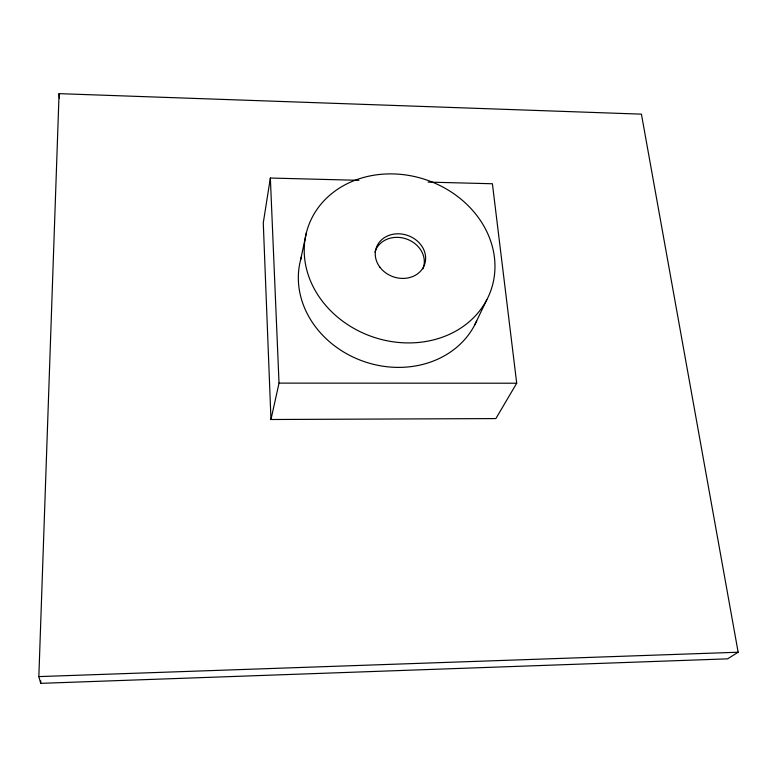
<?xml version="1.0" encoding="UTF-8"?>
<svg xmlns="http://www.w3.org/2000/svg" width="777" height="777" viewBox="0 0 777 777"><rect width="100%" height="100%" fill="white"/><g stroke="black" fill="none" stroke-linecap="round" stroke-linejoin="round"><path stroke-width="1.17" d="M38.85 676.602L59.071 93.648L641.423 114.151L738.15 652.224L727.593 658.847L40.705 683.352L38.85 676.602L738.15 652.224M40.705 683.352L40.783 680.924M358.935 180.322L270.357 178.04L263.277 222.853L270.969 419.502L495.872 418.58L516.705 383.216L492.404 183.751L428.098 182.1M300.524 260.178L306.459 232.488M270.969 419.502L279.03 383.119L270.357 178.04M474.65 325.058L486.849 299.689A96.736 82.945 19 0 0 389.287 173.893A96.736 82.945 19 0 0 322.64 301.651A96.736 82.945 19 0 0 486.849 299.689M279.03 383.119L516.705 383.216M59.071 93.648L59.45 98.193M476.69 320.814A93.386 80.944 19 0 1 362.228 360.897A93.386 80.944 19 0 1 301.476 256.789M374.932 252.156A25.437 21.824 19 0 1 406.429 238.966A25.437 21.824 19 0 1 422.941 268.823M379.788 267.065A25.544 21.892 19 0 0 423.251 267.453A25.544 21.892 19 0 0 398.3 233.799A25.544 21.892 19 0 0 379.788 267.065"/></g></svg>
